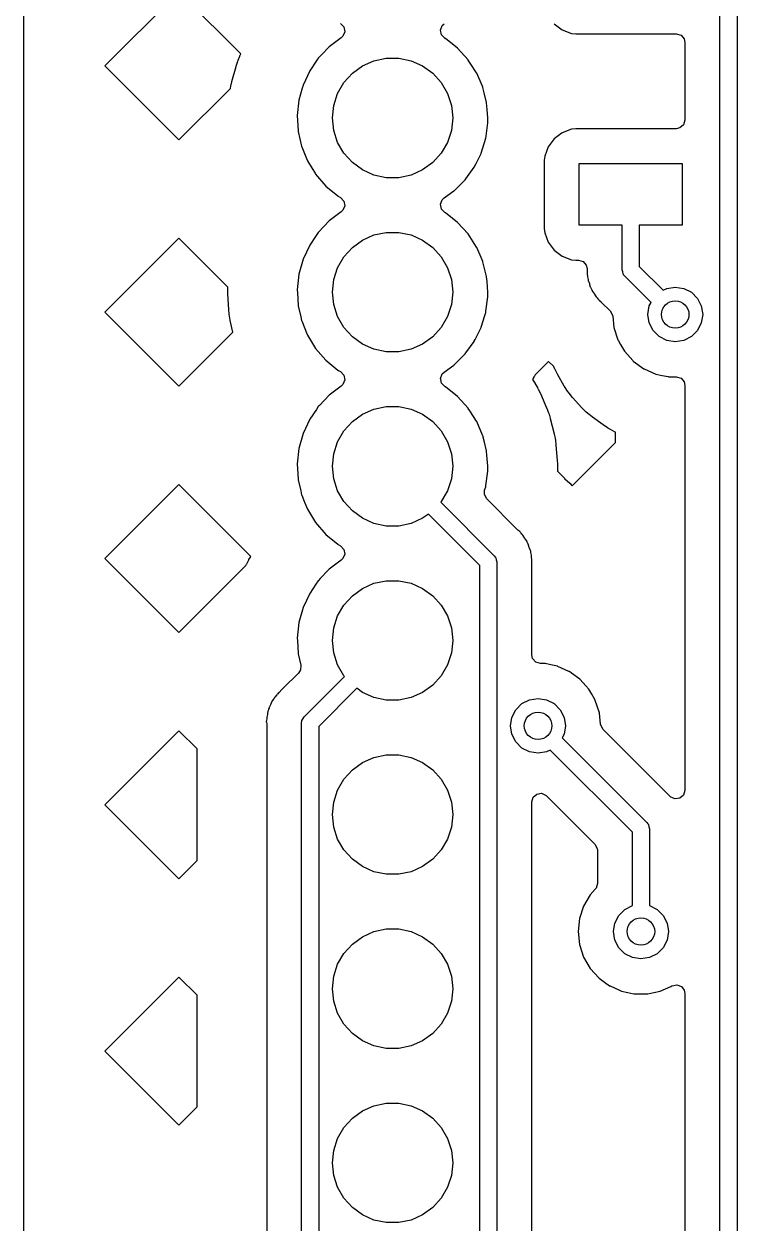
# Model space of a CAD drawing. Extents: x 124.5 to 210, y -114.5 to -26.5.
# Drawn here: x 124.51 to 134.9, y -53.25 to -35.76 of the extents above; entities that cross this region are included whole.
import ezdxf

# ---------------------------------------------------------------- set-up
doc = ezdxf.new("R2010")
doc.units = 0
doc.layers.add('BLACK', color=7, linetype='CONTINUOUS')

msp = doc.modelspace()

# ---------------------------------------------------------------- linework, layer by layer
at = {"layer": 'BLACK', "linetype": 'CONTINUOUS'}
for p, q in [((124.508, -110.935), (124.508, -30.0651)), ((134.65, -60.775), (134.65, -34.152)), ((134.9, -34.2038), (134.9, -60.7232)), ((126.766, -35.296), (125.687, -36.375)), ((127.669, -36.1992), (126.766, -35.296)), ((129.12, -35.754), (129.169, -35.8057)), ((129.169, -35.8057), (129.182, -35.8755)), ((130.578, -35.8531), (130.603, -35.7867)), ((130.603, -35.7867), (130.63, -35.7601)), ((132.237, -35.7633), (132.353, -35.8506)), ((129.132, -35.9636), (128.957, -36.0949)), ((129.155, -35.9412), (129.132, -35.9636)), ((129.182, -35.8755), (129.155, -35.9412)), ((130.592, -35.9225), (130.578, -35.8531)), ((130.64, -35.9709), (130.592, -35.9225)), ((130.64, -35.9713), (130.64, -35.9709)), ((130.642, -35.9723), (130.64, -35.9713)), ((130.642, -35.973), (130.642, -35.9723)), ((130.649, -35.9766), (130.642, -35.973)), ((130.828, -36.1178), (130.649, -35.9766)), ((132.353, -35.8506), (132.49, -35.9017)), ((132.49, -35.9017), (132.552, -35.9085)), ((132.552, -35.9085), (134.015, -35.9085)), ((134.015, -35.9085), (134.084, -35.9285)), ((134.084, -35.9285), (134.13, -35.9822)), ((134.13, -35.9822), (134.141, -36.0345)), ((127.656, -36.2273), (127.669, -36.1992)), ((128.94, -36.1128), (128.857, -36.2004)), ((128.957, -36.0949), (128.94, -36.1128)), ((130.981, -36.2862), (130.828, -36.1178)), ((134.141, -36.0345), (134.141, -37.1655)), ((127.6, -36.3783), (127.619, -36.3188)), ((127.619, -36.3188), (127.621, -36.3139)), ((127.621, -36.3139), (127.628, -36.2946)), ((127.628, -36.2946), (127.63, -36.2897)), ((127.63, -36.2897), (127.654, -36.232)), ((127.654, -36.232), (127.656, -36.2273)), ((128.778, -36.2914), (128.672, -36.4476)), ((128.797, -36.2638), (128.778, -36.2914)), ((128.8, -36.2595), (128.797, -36.2638)), ((128.797, -36.2638), (128.797, -36.2638)), ((128.857, -36.2004), (128.8, -36.2595)), ((129.442, -36.3751), (129.609, -36.3006)), ((129.609, -36.3006), (129.788, -36.2625)), ((129.788, -36.2625), (129.972, -36.2625)), ((129.972, -36.2625), (130.151, -36.3006)), ((130.151, -36.3006), (130.318, -36.3751)), ((130.984, -36.2905), (130.981, -36.2862)), ((131.022, -36.349), (130.984, -36.2905)), ((130.984, -36.2905), (130.984, -36.2905)), ((131.105, -36.4774), (131.022, -36.349)), ((125.687, -36.375), (126.766, -37.4541)), ((127.538, -36.6026), (127.599, -36.3832)), ((127.599, -36.3832), (127.6, -36.3783)), ((128.672, -36.4476), (128.576, -36.6542)), ((129.171, -36.6189), (129.294, -36.4828)), ((129.294, -36.4828), (129.442, -36.3751)), ((130.318, -36.3751), (130.466, -36.4828)), ((130.466, -36.4828), (130.589, -36.6189)), ((131.107, -36.4821), (131.105, -36.4774)), ((131.184, -36.6596), (131.107, -36.4821)), ((131.107, -36.4821), (131.107, -36.4821)), ((126.766, -37.4541), (127.516, -36.7042)), ((127.516, -36.7042), (127.517, -36.6989)), ((127.517, -36.6989), (127.518, -36.6938)), ((127.518, -36.6938), (127.521, -36.6735)), ((127.521, -36.6735), (127.522, -36.6685)), ((127.522, -36.6685), (127.537, -36.6077)), ((127.537, -36.6077), (127.538, -36.6026)), ((128.564, -36.6989), (128.515, -36.8736)), ((128.575, -36.6592), (128.564, -36.6989)), ((128.576, -36.6542), (128.575, -36.6592)), ((128.575, -36.6592), (128.575, -36.6592)), ((129.079, -36.7776), (129.171, -36.6189)), ((130.589, -36.6189), (130.681, -36.7776)), ((131.195, -36.6862), (131.184, -36.6596)), ((131.197, -36.6912), (131.195, -36.6862)), ((131.216, -36.7689), (131.197, -36.6912)), ((131.197, -36.6912), (131.197, -36.6912)), ((128.515, -36.8736), (128.491, -37.1)), ((129.023, -36.9518), (129.079, -36.7776)), ((130.681, -36.7776), (130.737, -36.9518)), ((131.251, -36.9071), (131.216, -36.7689)), ((129.004, -37.134), (129.023, -36.9518)), ((130.737, -36.9518), (130.756, -37.134)), ((131.251, -36.9122), (131.251, -36.9071)), ((131.259, -37.0085), (131.251, -36.9122)), ((131.251, -36.9122), (131.251, -36.9122)), ((131.27, -37.134), (131.259, -37.0085)), ((128.491, -37.1), (128.491, -37.1052)), ((128.491, -37.1052), (128.491, -37.1052)), ((128.491, -37.1052), (128.495, -37.1682)), ((128.495, -37.1682), (128.504, -37.3274)), ((129.023, -37.3162), (129.004, -37.134)), ((130.756, -37.134), (130.737, -37.3162)), ((131.242, -37.4015), (131.267, -37.2052)), ((131.267, -37.2052), (131.268, -37.2019)), ((131.267, -37.2052), (131.267, -37.2052)), ((131.268, -37.2019), (131.269, -37.1722)), ((131.269, -37.1374), (131.27, -37.134)), ((131.269, -37.1722), (131.269, -37.1374)), ((131.269, -37.1374), (131.269, -37.1374)), ((134.121, -37.2336), (134.068, -37.2801)), ((134.141, -37.1655), (134.121, -37.2336)), ((128.504, -37.3274), (128.505, -37.3324)), ((128.505, -37.3324), (128.505, -37.3324)), ((128.505, -37.3324), (128.553, -37.5445)), ((129.079, -37.4904), (129.023, -37.3162)), ((130.737, -37.3162), (130.681, -37.4904)), ((131.238, -37.4276), (131.242, -37.4015)), ((132.353, -37.3494), (132.237, -37.4367)), ((132.49, -37.2983), (132.353, -37.3494)), ((132.552, -37.2915), (132.49, -37.2983)), ((134.015, -37.2915), (132.552, -37.2915)), ((134.068, -37.2801), (134.015, -37.2915)), ((128.553, -37.5445), (128.554, -37.5495)), ((128.554, -37.5495), (128.556, -37.5543)), ((128.556, -37.5543), (128.556, -37.5543)), ((128.556, -37.5543), (128.636, -37.7519)), ((129.171, -37.6491), (129.079, -37.4904)), ((130.681, -37.4904), (130.589, -37.6491)), ((131.172, -37.6455), (131.238, -37.4276)), ((132.149, -37.5533), (132.098, -37.6897)), ((132.237, -37.4367), (132.149, -37.5533)), ((128.636, -37.7519), (128.64, -37.7605)), ((128.64, -37.7605), (128.708, -37.8726)), ((129.294, -37.7852), (129.171, -37.6491)), ((130.589, -37.6491), (130.466, -37.7852)), ((131.097, -37.7964), (131.17, -37.6502)), ((131.17, -37.6502), (131.172, -37.6455)), ((131.17, -37.6502), (131.17, -37.6502)), ((132.098, -37.6897), (132.091, -37.7519)), ((132.091, -37.7519), (132.091, -38.7481)), ((128.708, -37.8726), (128.75, -37.9405)), ((128.75, -37.9405), (128.759, -37.9547)), ((129.442, -37.8929), (129.294, -37.7852)), ((129.609, -37.9674), (129.442, -37.8929)), ((130.318, -37.8929), (130.151, -37.9674)), ((130.466, -37.7852), (130.318, -37.8929)), ((130.946, -38.0238), (131.068, -37.8539)), ((131.068, -37.8539), (131.071, -37.8497)), ((131.071, -37.8497), (131.097, -37.7964)), ((132.6, -38.7), (132.6, -37.8)), ((132.6, -37.8), (134.1, -37.8)), ((134.1, -37.8), (134.1, -38.7)), ((128.759, -37.9547), (128.908, -38.1268)), ((129.788, -38.0055), (129.609, -37.9674)), ((129.972, -38.0055), (129.788, -38.0055)), ((130.151, -37.9674), (129.972, -38.0055)), ((130.777, -38.1953), (130.938, -38.0346)), ((130.938, -38.0346), (130.946, -38.0238)), ((128.908, -38.1268), (129.083, -38.2722)), ((129.083, -38.2722), (129.087, -38.2749)), ((129.087, -38.2749), (129.087, -38.2749)), ((129.087, -38.2749), (129.12, -38.294)), ((129.12, -38.294), (129.169, -38.3457)), ((130.63, -38.3001), (130.773, -38.1983)), ((130.773, -38.1983), (130.777, -38.1953)), ((130.773, -38.1983), (130.773, -38.1983)), ((129.182, -38.4155), (129.155, -38.4812)), ((129.169, -38.3457), (129.182, -38.4155)), ((130.578, -38.3931), (130.603, -38.3267)), ((130.592, -38.4625), (130.578, -38.3931)), ((130.64, -38.5109), (130.592, -38.4625)), ((130.603, -38.3267), (130.63, -38.3001)), ((128.957, -38.6349), (128.8, -38.7995)), ((129.132, -38.5036), (128.957, -38.6349)), ((129.155, -38.4812), (129.132, -38.5036)), ((130.64, -38.5113), (130.64, -38.5109)), ((130.642, -38.5123), (130.64, -38.5113)), ((130.642, -38.513), (130.642, -38.5123)), ((130.649, -38.5166), (130.642, -38.513)), ((130.828, -38.6578), (130.649, -38.5166)), ((128.797, -38.8038), (128.757, -38.8623)), ((128.8, -38.7995), (128.797, -38.8038)), ((128.797, -38.8038), (128.797, -38.8038)), ((129.609, -38.8406), (129.788, -38.8025)), ((129.788, -38.8025), (129.972, -38.8025)), ((129.972, -38.8025), (130.151, -38.8406)), ((130.981, -38.8262), (130.828, -38.6578)), ((132.091, -38.7481), (132.098, -38.8103)), ((132.098, -38.8103), (132.149, -38.9467)), ((133.225, -38.7), (132.6, -38.7)), ((133.225, -39.35), (133.225, -38.7)), ((134.1, -38.7), (133.475, -38.7)), ((133.475, -38.7), (133.475, -39.2982)), ((126.766, -38.8881), (125.687, -39.9671)), ((127.478, -39.6001), (126.766, -38.8881)), ((128.672, -38.9876), (128.576, -39.1942)), ((128.757, -38.8623), (128.672, -38.9876)), ((129.294, -39.0228), (129.442, -38.9151)), ((129.442, -38.9151), (129.609, -38.8406)), ((130.151, -38.8406), (130.318, -38.9151)), ((130.318, -38.9151), (130.466, -39.0228)), ((131.105, -39.0174), (130.981, -38.8262)), ((132.149, -38.9467), (132.237, -39.0633)), ((129.079, -39.3176), (129.171, -39.1589)), ((129.171, -39.1589), (129.294, -39.0228)), ((130.466, -39.0228), (130.589, -39.1589)), ((130.589, -39.1589), (130.681, -39.3176)), ((131.107, -39.0221), (131.105, -39.0174)), ((131.185, -39.2017), (131.107, -39.0221)), ((131.107, -39.0221), (131.107, -39.0221)), ((132.237, -39.0633), (132.353, -39.1506)), ((132.353, -39.1506), (132.49, -39.2017)), ((128.576, -39.1942), (128.515, -39.4136)), ((129.023, -39.4918), (129.079, -39.3176)), ((130.681, -39.3176), (130.737, -39.4918)), ((131.195, -39.2262), (131.185, -39.2017)), ((131.197, -39.2312), (131.195, -39.2262)), ((131.207, -39.2726), (131.197, -39.2312)), ((131.197, -39.2312), (131.197, -39.2312)), ((131.251, -39.4471), (131.207, -39.2726)), ((132.49, -39.2017), (132.552, -39.2085)), ((132.552, -39.2085), (132.59, -39.2085)), ((132.59, -39.2085), (132.658, -39.2285)), ((132.658, -39.2285), (132.704, -39.2822)), ((132.704, -39.2822), (132.716, -39.3305)), ((132.716, -39.3305), (132.716, -39.358)), ((133.475, -39.2982), (133.823, -39.6466)), ((128.515, -39.4136), (128.491, -39.64)), ((129.004, -39.674), (129.023, -39.4918)), ((130.737, -39.4918), (130.756, -39.674)), ((131.251, -39.4522), (131.251, -39.4471)), ((131.257, -39.5176), (131.251, -39.4522)), ((131.251, -39.4522), (131.251, -39.4522)), ((131.27, -39.674), (131.257, -39.5176)), ((132.716, -39.358), (132.716, -39.3619)), ((132.716, -39.3619), (132.716, -39.3899)), ((132.716, -39.3899), (132.717, -39.3938)), ((132.717, -39.3938), (132.717, -39.3938)), ((132.717, -39.3938), (132.717, -39.3939)), ((132.717, -39.3939), (132.718, -39.4057)), ((132.718, -39.4057), (132.719, -39.4499)), ((132.719, -39.4499), (132.725, -39.4693)), ((132.725, -39.4693), (132.729, -39.4887)), ((132.729, -39.4887), (132.732, -39.5088)), ((132.732, -39.5088), (132.734, -39.5162)), ((132.734, -39.5162), (132.734, -39.5162)), ((132.734, -39.5162), (132.748, -39.5499)), ((133.234, -39.3795), (133.225, -39.35)), ((133.24, -39.4096), (133.234, -39.3795)), ((133.244, -39.4148), (133.24, -39.4096)), ((133.245, -39.4175), (133.244, -39.4148)), ((133.248, -39.4206), (133.245, -39.4175)), ((133.262, -39.4384), (133.248, -39.4206)), ((133.647, -39.8234), (133.262, -39.4384)), ((127.477, -39.6256), (127.478, -39.605)), ((127.477, -39.6308), (127.477, -39.6256)), ((127.478, -39.6933), (127.477, -39.6308)), ((127.478, -39.605), (127.478, -39.6001)), ((127.479, -39.6984), (127.478, -39.6933)), ((128.491, -39.64), (128.491, -39.6452)), ((128.491, -39.6452), (128.491, -39.6452)), ((128.491, -39.6452), (128.493, -39.6805)), ((128.493, -39.6805), (128.504, -39.8674)), ((129.023, -39.8562), (129.004, -39.674)), ((130.756, -39.674), (130.737, -39.8562)), ((131.268, -39.7358), (131.269, -39.6774)), ((131.269, -39.6774), (131.27, -39.674)), ((131.269, -39.6774), (131.269, -39.6774)), ((132.748, -39.5499), (132.752, -39.5611)), ((132.752, -39.5611), (132.761, -39.5946)), ((132.761, -39.5946), (132.764, -39.6036)), ((132.764, -39.6036), (132.768, -39.6104)), ((132.768, -39.6104), (132.768, -39.6104)), ((132.768, -39.6104), (132.774, -39.621)), ((132.774, -39.621), (132.783, -39.6388)), ((132.783, -39.6388), (132.79, -39.6576)), ((132.79, -39.6576), (132.795, -39.664)), ((132.795, -39.664), (132.795, -39.664)), ((132.795, -39.664), (132.816, -39.6934)), ((132.816, -39.6934), (132.823, -39.7033)), ((133.823, -39.6466), (133.876, -39.6196)), ((133.876, -39.6196), (134, -39.6)), ((134, -39.6), (134.124, -39.6196)), ((134.124, -39.6196), (134.235, -39.6764)), ((134.235, -39.6764), (134.324, -39.7649)), ((127.492, -39.9258), (127.479, -39.6984)), ((128.504, -39.8674), (128.505, -39.8724)), ((129.079, -40.0304), (129.023, -39.8562)), ((130.737, -39.8562), (130.681, -40.0304)), ((131.24, -39.9535), (131.267, -39.7452)), ((131.267, -39.7452), (131.268, -39.7419)), ((131.267, -39.7452), (131.267, -39.7452)), ((131.268, -39.7419), (131.268, -39.7358)), ((132.823, -39.7033), (132.838, -39.729)), ((132.838, -39.729), (132.845, -39.7414)), ((132.845, -39.7414), (132.86, -39.7557)), ((132.86, -39.7557), (132.873, -39.7707)), ((132.873, -39.7707), (132.885, -39.7871)), ((132.885, -39.7871), (132.891, -39.7922)), ((132.891, -39.7922), (132.919, -39.8153)), ((132.919, -39.8153), (132.927, -39.8233)), ((132.927, -39.8233), (133.053, -39.9488)), ((133.62, -39.8764), (133.647, -39.8234)), ((134.324, -39.7649), (134.38, -39.8764)), ((125.687, -39.9671), (126.766, -41.0462)), ((127.492, -39.9309), (127.492, -39.9258)), ((127.498, -39.9931), (127.492, -39.9309)), ((127.499, -39.9982), (127.498, -39.9931)), ((127.502, -40.0187), (127.499, -39.9982)), ((127.503, -40.0238), (127.502, -40.0187)), ((127.514, -40.0852), (127.503, -40.0238)), ((128.505, -39.8724), (128.505, -39.8724)), ((128.505, -39.8724), (128.542, -40.0351)), ((128.542, -40.0351), (128.554, -40.0895)), ((129.171, -40.1891), (129.079, -40.0304)), ((130.681, -40.0304), (130.589, -40.1891)), ((131.172, -40.1855), (131.224, -40.0149)), ((131.224, -40.0149), (131.237, -39.9726)), ((131.237, -39.9726), (131.238, -39.9676)), ((131.237, -39.9726), (131.237, -39.9726)), ((131.238, -39.9676), (131.24, -39.9535)), ((133.053, -39.9488), (133.087, -40.0111)), ((133.087, -40.0111), (133.089, -40.0247)), ((133.089, -40.0247), (133.106, -40.1899)), ((133.6, -40), (133.62, -39.8764)), ((133.62, -40.1236), (133.6, -40)), ((134.38, -39.8764), (134.4, -40)), ((134.4, -40), (134.38, -40.1236)), ((127.515, -40.0903), (127.514, -40.0852)), ((127.553, -40.2593), (127.515, -40.0903)), ((128.554, -40.0895), (128.556, -40.0943)), ((128.556, -40.0943), (128.556, -40.0943)), ((128.556, -40.0943), (128.636, -40.2905)), ((129.294, -40.3252), (129.171, -40.1891)), ((130.589, -40.1891), (130.466, -40.3252)), ((131.083, -40.3653), (131.17, -40.1902)), ((131.17, -40.1902), (131.172, -40.1855)), ((131.17, -40.1902), (131.17, -40.1902)), ((133.106, -40.1899), (133.165, -40.3716)), ((133.676, -40.2351), (133.62, -40.1236)), ((134.38, -40.1236), (134.324, -40.2351)), ((126.766, -41.0462), (127.553, -40.2593)), ((128.636, -40.2905), (128.64, -40.3005)), ((128.64, -40.3005), (128.759, -40.4947)), ((129.442, -40.4329), (129.294, -40.3252)), ((130.466, -40.3252), (130.318, -40.4329)), ((130.949, -40.5589), (131.068, -40.3939)), ((131.068, -40.3939), (131.071, -40.3897)), ((131.071, -40.3897), (131.083, -40.3653)), ((133.165, -40.3716), (133.169, -40.3773)), ((133.169, -40.3773), (133.169, -40.3773)), ((133.169, -40.3773), (133.203, -40.4358)), ((133.765, -40.3236), (133.676, -40.2351)), ((133.876, -40.3804), (133.765, -40.3236)), ((134, -40.4), (133.876, -40.3804)), ((134.124, -40.3804), (134, -40.4)), ((134.235, -40.3236), (134.124, -40.3804)), ((134.324, -40.2351), (134.235, -40.3236)), ((128.759, -40.4947), (128.908, -40.6668)), ((129.609, -40.5074), (129.442, -40.4329)), ((129.788, -40.5455), (129.609, -40.5074)), ((129.972, -40.5455), (129.788, -40.5455)), ((130.151, -40.5074), (129.972, -40.5455)), ((130.318, -40.4329), (130.151, -40.5074)), ((130.938, -40.5746), (130.949, -40.5589)), ((133.203, -40.4358), (133.261, -40.5369)), ((133.261, -40.5369), (133.265, -40.5419)), ((133.265, -40.5419), (133.265, -40.5419)), ((133.265, -40.5419), (133.382, -40.6714)), ((128.908, -40.6668), (129.083, -40.8122)), ((130.63, -40.8401), (130.773, -40.7383)), ((130.773, -40.7383), (130.777, -40.7353)), ((130.773, -40.7383), (130.773, -40.7383)), ((130.777, -40.7353), (130.938, -40.5746)), ((132.154, -40.6841), (131.957, -40.8811)), ((132.23, -40.7595), (132.154, -40.6841)), ((133.382, -40.6714), (133.389, -40.6789)), ((133.389, -40.6789), (133.543, -40.7911)), ((129.083, -40.8122), (129.087, -40.8148)), ((129.087, -40.8148), (129.087, -40.8149)), ((129.087, -40.8149), (129.12, -40.834)), ((129.12, -40.834), (129.169, -40.8857)), ((129.169, -40.8857), (129.182, -40.9555)), ((130.578, -40.9331), (130.603, -40.8667)), ((130.603, -40.8667), (130.63, -40.8401)), ((131.935, -40.9205), (131.932, -40.9249)), ((131.945, -40.9028), (131.935, -40.9205)), ((131.948, -40.8983), (131.945, -40.9028)), ((131.957, -40.8811), (131.948, -40.8983)), ((132.232, -40.7656), (132.23, -40.7595)), ((132.234, -40.7717), (132.232, -40.7656)), ((132.245, -40.7957), (132.234, -40.7717)), ((132.248, -40.8017), (132.245, -40.7957)), ((132.284, -40.8728), (132.248, -40.8017)), ((132.287, -40.8786), (132.284, -40.8728)), ((132.383, -41.0439), (132.287, -40.8786)), ((133.543, -40.7911), (133.549, -40.7938)), ((133.549, -40.7938), (133.549, -40.7938)), ((133.549, -40.7938), (133.601, -40.8166)), ((133.601, -40.8166), (133.718, -40.8688)), ((133.718, -40.8688), (133.811, -40.8886)), ((133.811, -40.8886), (133.898, -40.9071)), ((133.898, -40.9071), (133.898, -40.9071)), ((133.898, -40.9071), (133.905, -40.9085)), ((133.905, -40.9085), (134.015, -40.9085)), ((134.015, -40.9085), (134.084, -40.9285)), ((129.132, -41.0436), (128.957, -41.1749)), ((129.155, -41.0212), (129.132, -41.0436)), ((129.182, -40.9555), (129.155, -41.0212)), ((130.581, -40.9469), (130.578, -40.9331)), ((130.592, -41.0025), (130.581, -40.9469)), ((130.64, -41.0509), (130.592, -41.0025)), ((130.64, -41.0513), (130.64, -41.0509)), ((130.642, -41.0523), (130.64, -41.0513)), ((130.642, -41.053), (130.642, -41.0523)), ((130.649, -41.0566), (130.642, -41.053)), ((130.828, -41.1977), (130.649, -41.0566)), ((131.932, -40.9249), (131.917, -40.9469)), ((131.917, -40.9469), (131.956, -41.0066)), ((131.956, -41.0066), (131.959, -41.011)), ((131.959, -41.011), (131.99, -41.0648)), ((131.99, -41.0648), (131.993, -41.0693)), ((131.993, -41.0693), (132.003, -41.0875)), ((132.003, -41.0875), (132.005, -41.0921)), ((132.005, -41.0921), (132.032, -41.1483)), ((132.386, -41.0496), (132.383, -41.0439)), ((132.43, -41.1165), (132.386, -41.0496)), ((134.084, -40.9285), (134.13, -40.9822)), ((134.13, -40.9822), (134.141, -41.0345)), ((134.141, -41.0345), (134.141, -46.9408)), ((128.954, -41.1786), (128.813, -41.3263)), ((128.957, -41.1749), (128.954, -41.1786)), ((130.981, -41.3662), (130.828, -41.1977)), ((132.032, -41.1483), (132.035, -41.153)), ((132.035, -41.153), (132.125, -41.3619)), ((132.433, -41.1219), (132.43, -41.1165)), ((132.449, -41.1432), (132.433, -41.1219)), ((132.453, -41.1484), (132.449, -41.1432)), ((132.503, -41.2104), (132.453, -41.1484)), ((132.507, -41.2154), (132.503, -41.2104)), ((132.635, -41.3574), (132.507, -41.2154)), ((128.77, -41.3844), (128.672, -41.5276)), ((128.797, -41.3438), (128.77, -41.3844)), ((128.8, -41.3395), (128.797, -41.3438)), ((128.797, -41.3438), (128.797, -41.3438)), ((128.813, -41.3263), (128.8, -41.3395)), ((129.442, -41.4551), (129.609, -41.3806)), ((129.609, -41.3806), (129.788, -41.3425)), ((129.788, -41.3425), (129.972, -41.3425)), ((129.972, -41.3425), (130.151, -41.3806)), ((130.151, -41.3806), (130.318, -41.4551)), ((130.984, -41.3705), (130.981, -41.3662)), ((131.005, -41.4041), (130.984, -41.3705)), ((130.984, -41.3705), (130.984, -41.3705)), ((131.105, -41.5574), (131.005, -41.4041)), ((132.125, -41.3619), (132.127, -41.3666)), ((132.127, -41.3666), (132.15, -41.4249)), ((132.15, -41.4249), (132.152, -41.4298)), ((132.152, -41.4298), (132.158, -41.4493)), ((132.64, -41.3621), (132.635, -41.3574)), ((132.696, -41.4185), (132.64, -41.3621)), ((132.701, -41.4231), (132.696, -41.4185)), ((132.72, -41.4407), (132.701, -41.4231)), ((132.726, -41.445), (132.72, -41.4407)), ((132.787, -41.4952), (132.726, -41.445)), ((128.672, -41.5276), (128.576, -41.7342)), ((129.171, -41.6989), (129.294, -41.5628)), ((129.294, -41.5628), (129.442, -41.4551)), ((130.318, -41.4551), (130.466, -41.5628)), ((130.466, -41.5628), (130.589, -41.6989)), ((131.107, -41.5621), (131.105, -41.5574)), ((131.193, -41.7605), (131.107, -41.5621)), ((131.107, -41.5621), (131.107, -41.5621)), ((132.158, -41.4493), (132.16, -41.4543)), ((132.16, -41.4543), (132.178, -41.5142)), ((132.178, -41.5142), (132.179, -41.5192)), ((132.179, -41.5192), (132.234, -41.74)), ((132.793, -41.4992), (132.787, -41.4952)), ((132.947, -41.6115), (132.793, -41.4992)), ((132.953, -41.6152), (132.947, -41.6115)), ((133.02, -41.6586), (132.953, -41.6152)), ((128.576, -41.7342), (128.515, -41.9536)), ((129.079, -41.8576), (129.171, -41.6989)), ((130.589, -41.6989), (130.681, -41.8576)), ((131.195, -41.7662), (131.193, -41.7605)), ((131.197, -41.7712), (131.195, -41.7662)), ((131.215, -41.8444), (131.197, -41.7712)), ((131.197, -41.7712), (131.197, -41.7712)), ((132.234, -41.74), (132.235, -41.7451)), ((132.235, -41.7451), (132.248, -41.8063)), ((133.025, -41.6621), (133.02, -41.6586)), ((133.048, -41.6752), (133.025, -41.6621)), ((133.054, -41.6784), (133.048, -41.6752)), ((133.125, -41.7146), (133.054, -41.6784)), ((133.127, -41.7159), (133.125, -41.7146)), ((133.127, -41.8689), (133.127, -41.7159)), ((128.515, -41.9536), (128.491, -42.1801)), ((129.023, -42.0318), (129.079, -41.8576)), ((130.681, -41.8576), (130.737, -42.0318)), ((131.251, -41.9871), (131.215, -41.8444)), ((132.248, -41.8063), (132.249, -41.8113)), ((132.249, -41.8113), (132.253, -41.8317)), ((132.253, -41.8317), (132.253, -41.8368)), ((132.253, -41.8368), (132.261, -41.8988)), ((132.261, -41.8988), (132.261, -41.904)), ((132.261, -41.904), (132.28, -42.1309)), ((132.497, -42.4989), (133.127, -41.8689)), ((129.004, -42.214), (129.023, -42.0318)), ((130.737, -42.0318), (130.756, -42.214)), ((131.251, -41.9922), (131.251, -41.9871)), ((131.256, -42.0522), (131.251, -41.9922)), ((131.251, -41.9922), (131.251, -41.9922)), ((131.27, -42.214), (131.256, -42.0522)), ((132.28, -42.1309), (132.28, -42.1343)), ((132.28, -42.1343), (132.283, -42.1748)), ((128.491, -42.1801), (128.491, -42.1852)), ((128.491, -42.1852), (128.491, -42.1852)), ((128.491, -42.1852), (128.495, -42.2443)), ((128.495, -42.2443), (128.504, -42.4074)), ((129.023, -42.3962), (129.004, -42.214)), ((130.756, -42.214), (130.737, -42.3962)), ((131.24, -42.4959), (131.267, -42.2852)), ((131.267, -42.2852), (131.268, -42.2819)), ((131.267, -42.2852), (131.267, -42.2852)), ((131.268, -42.2819), (131.269, -42.2411)), ((131.269, -42.2174), (131.27, -42.214)), ((131.269, -42.2411), (131.269, -42.2174)), ((131.269, -42.2174), (131.269, -42.2174)), ((132.283, -42.2388), (132.282, -42.2862)), ((132.282, -42.2862), (132.385, -42.3891)), ((132.283, -42.1748), (132.283, -42.1781)), ((132.283, -42.1781), (132.283, -42.1915)), ((132.283, -42.1915), (132.283, -42.1949)), ((132.283, -42.1949), (132.283, -42.2354)), ((132.283, -42.2354), (132.283, -42.2388)), ((126.766, -42.4802), (125.687, -43.5592)), ((127.814, -43.5282), (126.766, -42.4802)), ((128.504, -42.4074), (128.505, -42.4124)), ((128.505, -42.4124), (128.505, -42.4124)), ((128.505, -42.4124), (128.541, -42.5737)), ((129.079, -42.5704), (129.023, -42.3962)), ((130.737, -42.3962), (130.681, -42.5704)), ((132.385, -42.3891), (132.387, -42.3906)), ((132.387, -42.3906), (132.393, -42.3958)), ((132.393, -42.3958), (132.463, -42.4613)), ((132.463, -42.4613), (132.468, -42.4669)), ((132.468, -42.4669), (132.49, -42.49)), ((132.49, -42.49), (132.495, -42.4959)), ((128.541, -42.5737), (128.554, -42.6295)), ((128.554, -42.6295), (128.556, -42.6343)), ((128.556, -42.6343), (128.556, -42.6343)), ((128.556, -42.6343), (128.598, -42.7383)), ((129.171, -42.7291), (129.079, -42.5704)), ((130.681, -42.5704), (130.589, -42.7291)), ((131.218, -42.6281), (131.221, -42.5647)), ((131.252, -42.6904), (131.218, -42.6281)), ((131.221, -42.5647), (131.237, -42.5126)), ((131.237, -42.5126), (131.238, -42.5076)), ((131.237, -42.5126), (131.237, -42.5126)), ((131.238, -42.5076), (131.24, -42.4959)), ((132.495, -42.4959), (132.497, -42.4989)), ((128.598, -42.7383), (128.64, -42.8405)), ((128.64, -42.8405), (128.759, -43.0347)), ((129.294, -42.8652), (129.171, -42.7291)), ((130.589, -42.7291), (130.581, -42.7381)), ((130.581, -42.7381), (131.363, -43.5206)), ((131.698, -43.1357), (131.252, -42.6904)), ((129.442, -42.9729), (129.294, -42.8652)), ((129.609, -43.0474), (129.442, -42.9729)), ((130.318, -42.9729), (130.151, -43.0474)), ((130.402, -42.9123), (130.318, -42.9729)), ((131.15, -43.6608), (130.402, -42.9123)), ((128.759, -43.0347), (128.908, -43.2068)), ((129.788, -43.0855), (129.609, -43.0474)), ((129.972, -43.0855), (129.788, -43.0855)), ((130.151, -43.0474), (129.972, -43.0855)), ((131.706, -43.1437), (131.698, -43.1357)), ((131.734, -43.1668), (131.706, -43.1437)), ((131.74, -43.1719), (131.734, -43.1668)), ((131.734, -43.1668), (131.734, -43.1668)), ((131.745, -43.1783), (131.74, -43.1719)), ((131.752, -43.1883), (131.745, -43.1783)), ((131.765, -43.2033), (131.752, -43.1883)), ((128.908, -43.2068), (129.083, -43.3522)), ((129.083, -43.3522), (129.087, -43.3548)), ((129.087, -43.3548), (129.087, -43.3549)), ((129.087, -43.3549), (129.12, -43.374)), ((131.78, -43.2176), (131.765, -43.2033)), ((131.802, -43.2557), (131.78, -43.2176)), ((131.809, -43.2656), (131.802, -43.2557)), ((131.835, -43.3014), (131.809, -43.2656)), ((131.837, -43.3088), (131.835, -43.3014)), ((131.842, -43.3202), (131.837, -43.3088)), ((131.851, -43.338), (131.842, -43.3202)), ((131.861, -43.3554), (131.851, -43.338)), ((131.863, -43.363), (131.861, -43.3554)), ((131.873, -43.3979), (131.863, -43.363)), ((131.863, -43.363), (131.863, -43.363)), ((127.798, -43.5535), (127.814, -43.5282)), ((129.12, -43.374), (129.169, -43.4257)), ((129.182, -43.4955), (129.155, -43.5612)), ((129.169, -43.4257), (129.182, -43.4955)), ((131.363, -43.5206), (131.377, -43.5384)), ((131.377, -43.5384), (131.38, -43.5415)), ((131.38, -43.5415), (131.381, -43.5442)), ((131.877, -43.4091), (131.873, -43.3979)), ((131.891, -43.4428), (131.877, -43.4091)), ((131.893, -43.4502), (131.891, -43.4428)), ((131.891, -43.4428), (131.891, -43.4428)), ((131.895, -43.459), (131.893, -43.4502)), ((131.896, -43.4703), (131.895, -43.459)), ((131.9, -43.4897), (131.896, -43.4703)), ((131.906, -43.5091), (131.9, -43.4897)), ((131.906, -43.517), (131.906, -43.5091)), ((131.907, -43.5533), (131.906, -43.517)), ((125.687, -43.5592), (126.766, -44.6383)), ((126.766, -44.6383), (127.742, -43.6622)), ((127.742, -43.6622), (127.752, -43.6407)), ((127.752, -43.6407), (127.754, -43.6361)), ((127.754, -43.6361), (127.783, -43.5805)), ((127.783, -43.5805), (127.785, -43.5759)), ((127.785, -43.5759), (127.796, -43.558)), ((127.796, -43.558), (127.798, -43.5535)), ((128.957, -43.7149), (128.948, -43.7252)), ((129.132, -43.5836), (128.957, -43.7149)), ((129.155, -43.5612), (129.132, -43.5836)), ((131.15, -61.595), (131.15, -43.6608)), ((131.381, -43.5442), (131.385, -43.5494)), ((131.385, -43.5494), (131.391, -43.5795)), ((131.391, -43.5795), (131.4, -43.609)), ((131.4, -43.609), (131.4, -61.5432)), ((131.908, -43.5652), (131.907, -43.5533)), ((131.908, -43.5691), (131.908, -43.5652)), ((131.908, -43.597), (131.908, -43.5691)), ((131.909, -43.601), (131.908, -43.597)), ((131.908, -43.6878), (131.909, -43.6766)), ((131.908, -44.9655), (131.908, -43.6878)), ((131.91, -43.6501), (131.909, -43.601)), ((131.909, -43.6766), (131.911, -43.6691)), ((131.911, -43.6691), (131.91, -43.6501)), ((128.797, -43.8838), (128.763, -43.9335)), ((128.8, -43.8795), (128.797, -43.8838)), ((128.797, -43.8838), (128.797, -43.8838)), ((128.827, -43.8512), (128.8, -43.8795)), ((128.948, -43.7252), (128.827, -43.8512)), ((129.609, -43.9206), (129.788, -43.8825)), ((129.788, -43.8825), (129.972, -43.8825)), ((129.972, -43.8825), (130.151, -43.9206)), ((128.672, -44.0676), (128.576, -44.2742)), ((128.763, -43.9335), (128.672, -44.0676)), ((129.294, -44.1028), (129.442, -43.9951)), ((129.442, -43.9951), (129.609, -43.9206)), ((130.151, -43.9206), (130.318, -43.9951)), ((130.318, -43.9951), (130.466, -44.1028)), ((129.079, -44.3976), (129.171, -44.2389)), ((129.171, -44.2389), (129.294, -44.1028)), ((130.466, -44.1028), (130.589, -44.2389)), ((130.589, -44.2389), (130.681, -44.3976)), ((128.576, -44.2742), (128.515, -44.4936)), ((129.023, -44.5718), (129.079, -44.3976)), ((130.681, -44.3976), (130.737, -44.5718)), ((128.515, -44.4936), (128.491, -44.7201)), ((129.004, -44.754), (129.023, -44.5718)), ((130.737, -44.5718), (130.756, -44.754)), ((128.491, -44.7201), (128.491, -44.7252)), ((128.491, -44.7252), (128.491, -44.7252)), ((128.491, -44.7252), (128.493, -44.7489)), ((128.493, -44.7489), (128.504, -44.9474)), ((129.023, -44.9362), (129.004, -44.754)), ((130.756, -44.754), (130.737, -44.9362)), ((129.079, -45.1104), (129.023, -44.9362)), ((130.737, -44.9362), (130.681, -45.1104)), ((128.504, -44.9474), (128.541, -45.1137)), ((128.541, -45.1137), (128.537, -45.1845)), ((129.171, -45.2691), (129.079, -45.1104)), ((130.681, -45.1104), (130.589, -45.2691)), ((131.92, -45.0178), (131.908, -44.9655)), ((131.966, -45.0715), (131.92, -45.0178)), ((132.034, -45.0915), (131.966, -45.0715)), ((132.095, -45.0915), (132.034, -45.0915)), ((132.102, -45.0929), (132.095, -45.0915)), ((132.189, -45.1114), (132.102, -45.0929)), ((132.102, -45.0929), (132.102, -45.0929)), ((132.282, -45.1312), (132.189, -45.1114)), ((128.508, -45.2305), (128.286, -45.4516)), ((128.537, -45.1845), (128.508, -45.2305)), ((128.59, -45.8669), (129.179, -45.2781)), ((129.179, -45.2781), (129.171, -45.2691)), ((130.589, -45.2691), (130.466, -45.4052)), ((132.288, -45.1339), (132.282, -45.1312)), ((132.451, -45.2062), (132.288, -45.1339)), ((132.288, -45.1339), (132.288, -45.1339)), ((132.457, -45.2089), (132.451, -45.2062)), ((132.451, -45.2062), (132.451, -45.2062)), ((132.462, -45.2128), (132.457, -45.2089)), ((132.486, -45.2305), (132.462, -45.2128)), ((132.462, -45.2128), (132.462, -45.2128)), ((132.611, -45.3211), (132.486, -45.2305)), ((128.272, -45.4633), (128.266, -45.4691)), ((128.278, -45.4592), (128.272, -45.4633)), ((128.286, -45.4516), (128.278, -45.4592)), ((129.358, -45.4523), (128.804, -46.0071)), ((129.442, -45.5129), (129.358, -45.4523)), ((130.466, -45.4052), (130.318, -45.5129)), ((132.616, -45.326), (132.611, -45.3211)), ((132.695, -45.4143), (132.616, -45.326)), ((132.616, -45.326), (132.616, -45.326)), ((132.739, -45.4631), (132.695, -45.4143)), ((132.783, -45.5387), (132.739, -45.4631)), ((128.126, -45.6375), (128.112, -45.6708)), ((128.129, -45.6303), (128.126, -45.6375)), ((128.126, -45.6375), (128.126, -45.6375)), ((128.142, -45.6143), (128.129, -45.6303)), ((128.152, -45.5977), (128.142, -45.6143)), ((128.158, -45.5869), (128.152, -45.5977)), ((128.162, -45.58), (128.158, -45.5869)), ((128.158, -45.5869), (128.158, -45.5869)), ((128.192, -45.5477), (128.162, -45.58)), ((128.2, -45.5387), (128.192, -45.5477)), ((128.203, -45.5355), (128.2, -45.5387)), ((128.222, -45.5158), (128.203, -45.5355)), ((128.225, -45.513), (128.222, -45.5158)), ((128.266, -45.4691), (128.225, -45.513)), ((129.609, -45.5874), (129.442, -45.5129)), ((129.788, -45.6255), (129.609, -45.5874)), ((129.972, -45.6255), (129.788, -45.6255)), ((130.151, -45.5874), (129.972, -45.6255)), ((130.318, -45.5129), (130.151, -45.5874)), ((131.765, -45.6764), (131.876, -45.6196)), ((131.876, -45.6196), (132, -45.6)), ((132, -45.6), (132.124, -45.6196)), ((132.124, -45.6196), (132.235, -45.6764)), ((132.826, -45.6143), (132.783, -45.5387)), ((132.835, -45.6284), (132.826, -45.6143)), ((132.894, -45.8101), (132.835, -45.6284)), ((128.064, -45.785), (128.059, -45.8208)), ((128.066, -45.7772), (128.064, -45.785)), ((128.064, -45.785), (128.064, -45.785)), ((128.074, -45.7586), (128.066, -45.7772)), ((128.08, -45.7399), (128.074, -45.7586)), ((128.083, -45.7279), (128.08, -45.7399)), ((128.085, -45.7202), (128.083, -45.7279)), ((128.083, -45.7279), (128.083, -45.7279)), ((128.106, -45.6815), (128.085, -45.7202)), ((128.112, -45.6708), (128.106, -45.6815)), ((131.62, -45.8764), (131.676, -45.7649)), ((131.676, -45.7649), (131.765, -45.6764)), ((132.235, -45.6764), (132.324, -45.7649)), ((132.324, -45.7649), (132.38, -45.8764)), ((132.894, -45.8166), (132.894, -45.8101)), ((132.911, -45.9753), (132.894, -45.8166)), ((132.894, -45.8166), (132.894, -45.8166)), ((128.044, -45.9152), (128.04, -45.9352)), ((128.04, -45.9352), (128.041, -45.9431)), ((128.041, -45.9431), (128.045, -45.9793)), ((128.045, -45.8955), (128.044, -45.9152)), ((128.051, -45.8544), (128.045, -45.8753)), ((128.045, -45.8753), (128.045, -45.8955)), ((128.045, -45.9793), (128.045, -45.9911)), ((128.045, -45.9911), (128.045, -61.0999)), ((128.056, -45.8324), (128.051, -45.8544)), ((128.059, -45.8208), (128.056, -45.8324)), ((128.554, -45.9553), (128.557, -45.9333)), ((128.554, -61.1787), (128.554, -45.9553)), ((128.557, -45.9287), (128.558, -45.9262)), ((128.557, -45.9333), (128.557, -45.9287)), ((128.558, -45.9262), (128.559, -45.9198)), ((128.559, -45.9198), (128.576, -45.8939)), ((128.576, -45.8939), (128.59, -45.8669)), ((131.6, -46), (131.62, -45.8764)), ((132.38, -45.8764), (132.4, -46)), ((132.913, -45.9889), (132.911, -45.9753)), ((132.947, -46.0512), (132.913, -45.9889)), ((126.766, -46.0723), (125.687, -47.1513)), ((127.031, -46.3375), (126.766, -46.0723)), ((128.804, -46.0071), (128.804, -61.1269)), ((131.62, -46.1236), (131.6, -46)), ((131.676, -46.2351), (131.62, -46.1236)), ((132.38, -46.1236), (132.353, -46.1766)), ((132.4, -46), (132.38, -46.1236)), ((133.923, -47.0267), (132.947, -46.0512)), ((127.031, -47.9652), (127.031, -46.3375)), ((131.765, -46.3236), (131.676, -46.2351)), ((131.876, -46.3804), (131.765, -46.3236)), ((132.353, -46.1766), (133.588, -47.4116)), ((129.442, -46.5351), (129.609, -46.4606)), ((129.609, -46.4606), (129.788, -46.4225)), ((129.788, -46.4225), (129.972, -46.4225)), ((129.972, -46.4225), (130.151, -46.4606)), ((130.151, -46.4606), (130.318, -46.5351)), ((132, -46.4), (131.876, -46.3804)), ((132.124, -46.3804), (132, -46.4)), ((132.177, -46.3534), (132.124, -46.3804)), ((133.375, -47.5518), (132.177, -46.3534)), ((129.171, -46.7789), (129.294, -46.6428)), ((129.294, -46.6428), (129.442, -46.5351)), ((130.318, -46.5351), (130.466, -46.6428)), ((130.466, -46.6428), (130.589, -46.7789)), ((129.079, -46.9376), (129.171, -46.7789)), ((130.589, -46.7789), (130.681, -46.9376)), ((129.023, -47.1118), (129.079, -46.9376)), ((130.681, -46.9376), (130.737, -47.1118)), ((131.908, -47.1086), (131.929, -47.0405)), ((131.929, -47.0405), (131.982, -46.994)), ((131.982, -46.994), (132.052, -46.9839)), ((132.052, -46.9839), (132.117, -47.0134)), ((132.117, -47.0134), (132.124, -47.0195)), ((132.124, -47.0195), (132.83, -47.7255)), ((133.931, -47.0347), (133.923, -47.0267)), ((133.935, -47.0378), (133.931, -47.0347)), ((133.998, -47.0655), (133.935, -47.0378)), ((134.121, -47.0089), (134.068, -47.0554)), ((134.141, -46.9408), (134.121, -47.0089)), ((125.687, -47.1513), (126.766, -48.2304)), ((129.004, -47.294), (129.023, -47.1118)), ((130.737, -47.1118), (130.756, -47.294)), ((131.908, -61.2804), (131.908, -47.1086)), ((134.068, -47.0554), (133.998, -47.0655)), ((129.023, -47.4762), (129.004, -47.294)), ((130.756, -47.294), (130.737, -47.4762)), ((129.079, -47.6504), (129.023, -47.4762)), ((130.737, -47.4762), (130.681, -47.6504)), ((133.375, -48.6203), (133.375, -47.5518)), ((133.588, -47.4116), (133.602, -47.4294)), ((133.602, -47.4294), (133.605, -47.4325)), ((133.605, -47.4325), (133.606, -47.4352)), ((133.606, -47.4352), (133.61, -47.4404)), ((133.61, -47.4404), (133.616, -47.4705)), ((133.616, -47.4705), (133.625, -47.5)), ((133.625, -47.5), (133.625, -48.6203)), ((129.171, -47.8091), (129.079, -47.6504)), ((130.681, -47.6504), (130.589, -47.8091)), ((132.83, -47.7255), (132.864, -47.7878)), ((129.294, -47.9452), (129.171, -47.8091)), ((130.589, -47.8091), (130.466, -47.9452)), ((132.864, -47.7878), (132.867, -47.8146)), ((132.867, -47.8146), (132.867, -48.2975)), ((126.766, -48.2304), (127.031, -47.9652)), ((129.442, -48.0529), (129.294, -47.9452)), ((129.609, -48.1274), (129.442, -48.0529)), ((130.318, -48.0529), (130.151, -48.1274)), ((130.466, -47.9452), (130.318, -48.0529)), ((129.788, -48.1655), (129.609, -48.1274)), ((129.972, -48.1655), (129.788, -48.1655)), ((130.151, -48.1274), (129.972, -48.1655)), ((132.834, -48.3818), (132.761, -48.4631)), ((132.846, -48.3656), (132.834, -48.3818)), ((132.867, -48.2975), (132.846, -48.3656)), ((132.761, -48.4631), (132.665, -48.6284)), ((132.665, -48.6284), (132.606, -48.8101)), ((133.12, -48.8764), (133.176, -48.7649)), ((133.176, -48.7649), (133.265, -48.6764)), ((133.265, -48.6764), (133.375, -48.6203)), ((133.625, -48.6203), (133.735, -48.6764)), ((133.735, -48.6764), (133.824, -48.7649)), ((133.824, -48.7649), (133.88, -48.8764)), ((129.609, -49.0006), (129.788, -48.9625)), ((129.788, -48.9625), (129.972, -48.9625)), ((129.972, -48.9625), (130.151, -49.0006)), ((132.606, -48.8101), (132.586, -49)), ((133.1, -49), (133.12, -48.8764)), ((133.88, -48.8764), (133.9, -49)), ((129.294, -49.1828), (129.442, -49.0751)), ((129.442, -49.0751), (129.609, -49.0006)), ((130.151, -49.0006), (130.318, -49.0751)), ((130.318, -49.0751), (130.466, -49.1828)), ((132.586, -49), (132.606, -49.1899)), ((133.12, -49.1236), (133.1, -49)), ((133.176, -49.2351), (133.12, -49.1236)), ((133.88, -49.1236), (133.824, -49.2351)), ((133.9, -49), (133.88, -49.1236)), ((129.171, -49.3189), (129.294, -49.1828)), ((130.466, -49.1828), (130.589, -49.3189)), ((132.606, -49.1899), (132.665, -49.3716)), ((133.265, -49.3236), (133.176, -49.2351)), ((133.824, -49.2351), (133.735, -49.3236)), ((129.023, -49.6518), (129.079, -49.4776)), ((129.079, -49.4776), (129.171, -49.3189)), ((130.589, -49.3189), (130.681, -49.4776)), ((130.681, -49.4776), (130.737, -49.6518)), ((132.665, -49.3716), (132.761, -49.5369)), ((133.376, -49.3804), (133.265, -49.3236)), ((133.5, -49.4), (133.376, -49.3804)), ((133.624, -49.3804), (133.5, -49.4)), ((133.735, -49.3236), (133.624, -49.3804)), ((126.766, -49.6644), (125.687, -50.7434)), ((127.031, -49.9296), (126.766, -49.6644)), ((129.004, -49.834), (129.023, -49.6518)), ((130.737, -49.6518), (130.756, -49.834)), ((132.761, -49.5369), (132.889, -49.6789)), ((129.023, -50.0162), (129.004, -49.834)), ((130.756, -49.834), (130.737, -50.0162)), ((132.889, -49.6789), (132.988, -49.7509)), ((132.988, -49.7509), (133.022, -49.776)), ((133.022, -49.776), (133.043, -49.7911)), ((133.043, -49.7911), (133.049, -49.7938)), ((133.049, -49.7938), (133.049, -49.7938)), ((133.049, -49.7938), (133.187, -49.8551)), ((133.782, -49.8688), (133.938, -49.7993)), ((133.938, -49.7993), (133.951, -49.7938)), ((133.951, -49.7938), (133.957, -49.7911)), ((133.951, -49.7938), (133.951, -49.7938)), ((133.957, -49.7917), (134.021, -49.776)), ((133.957, -49.7911), (133.957, -49.7917)), ((134.021, -49.776), (134.089, -49.7993)), ((134.089, -49.7993), (134.132, -49.8551)), ((127.031, -51.5573), (127.031, -49.9296)), ((133.187, -49.8551), (133.218, -49.8688)), ((133.218, -49.8688), (133.311, -49.8886)), ((133.311, -49.8886), (133.398, -49.9071)), ((133.398, -49.9071), (133.398, -49.9071)), ((133.398, -49.9071), (133.405, -49.9085)), ((133.405, -49.9085), (133.595, -49.9085)), ((133.595, -49.9085), (133.602, -49.9071)), ((133.602, -49.9071), (133.689, -49.8886)), ((133.602, -49.9071), (133.602, -49.9071)), ((133.689, -49.8886), (133.782, -49.8688)), ((134.132, -49.8551), (134.141, -49.9019)), ((134.141, -49.9019), (134.141, -60.6962)), ((129.079, -50.1904), (129.023, -50.0162)), ((130.737, -50.0162), (130.681, -50.1904)), ((129.171, -50.3491), (129.079, -50.1904)), ((129.294, -50.4852), (129.171, -50.3491)), ((130.589, -50.3491), (130.466, -50.4852)), ((130.681, -50.1904), (130.589, -50.3491)), ((129.442, -50.5929), (129.294, -50.4852)), ((130.466, -50.4852), (130.318, -50.5929)), ((129.609, -50.6674), (129.442, -50.5929)), ((129.788, -50.7055), (129.609, -50.6674)), ((129.972, -50.7055), (129.788, -50.7055)), ((130.151, -50.6674), (129.972, -50.7055)), ((130.318, -50.5929), (130.151, -50.6674)), ((125.687, -50.7434), (126.766, -51.8225)), ((126.766, -51.8225), (127.031, -51.5573)), ((129.442, -51.6151), (129.609, -51.5406)), ((129.609, -51.5406), (129.788, -51.5025)), ((129.788, -51.5025), (129.972, -51.5025)), ((129.972, -51.5025), (130.151, -51.5406)), ((130.151, -51.5406), (130.318, -51.6151)), ((129.171, -51.8589), (129.294, -51.7228)), ((129.294, -51.7228), (129.442, -51.6151)), ((130.318, -51.6151), (130.466, -51.7228)), ((130.466, -51.7228), (130.589, -51.8589)), ((129.079, -52.0176), (129.171, -51.8589)), ((130.589, -51.8589), (130.681, -52.0176)), ((129.023, -52.1918), (129.079, -52.0176)), ((130.681, -52.0176), (130.737, -52.1918)), ((129.004, -52.374), (129.023, -52.1918)), ((130.737, -52.1918), (130.756, -52.374)), ((129.023, -52.5562), (129.004, -52.374)), ((130.756, -52.374), (130.737, -52.5562)), ((129.079, -52.7304), (129.023, -52.5562)), ((130.737, -52.5562), (130.681, -52.7304)), ((129.171, -52.8891), (129.079, -52.7304)), ((130.681, -52.7304), (130.589, -52.8891)), ((129.294, -53.0252), (129.171, -52.8891)), ((130.589, -52.8891), (130.466, -53.0252)), ((129.442, -53.1329), (129.294, -53.0252)), ((129.609, -53.2074), (129.442, -53.1329)), ((130.318, -53.1329), (130.151, -53.2074)), ((130.466, -53.0252), (130.318, -53.1329)), ((129.788, -53.2455), (129.609, -53.2074)), ((129.972, -53.2455), (129.788, -53.2455)), ((130.151, -53.2074), (129.972, -53.2455))]:
    msp.add_line(p, q, dxfattribs=at)
at = {"layer": 'BLACK'}
for centre in [(134, -40), (132, -46), (133.5, -49)]:
    msp.add_circle(centre, 0.2, dxfattribs=at)

doc.saveas('drawing.dxf')
